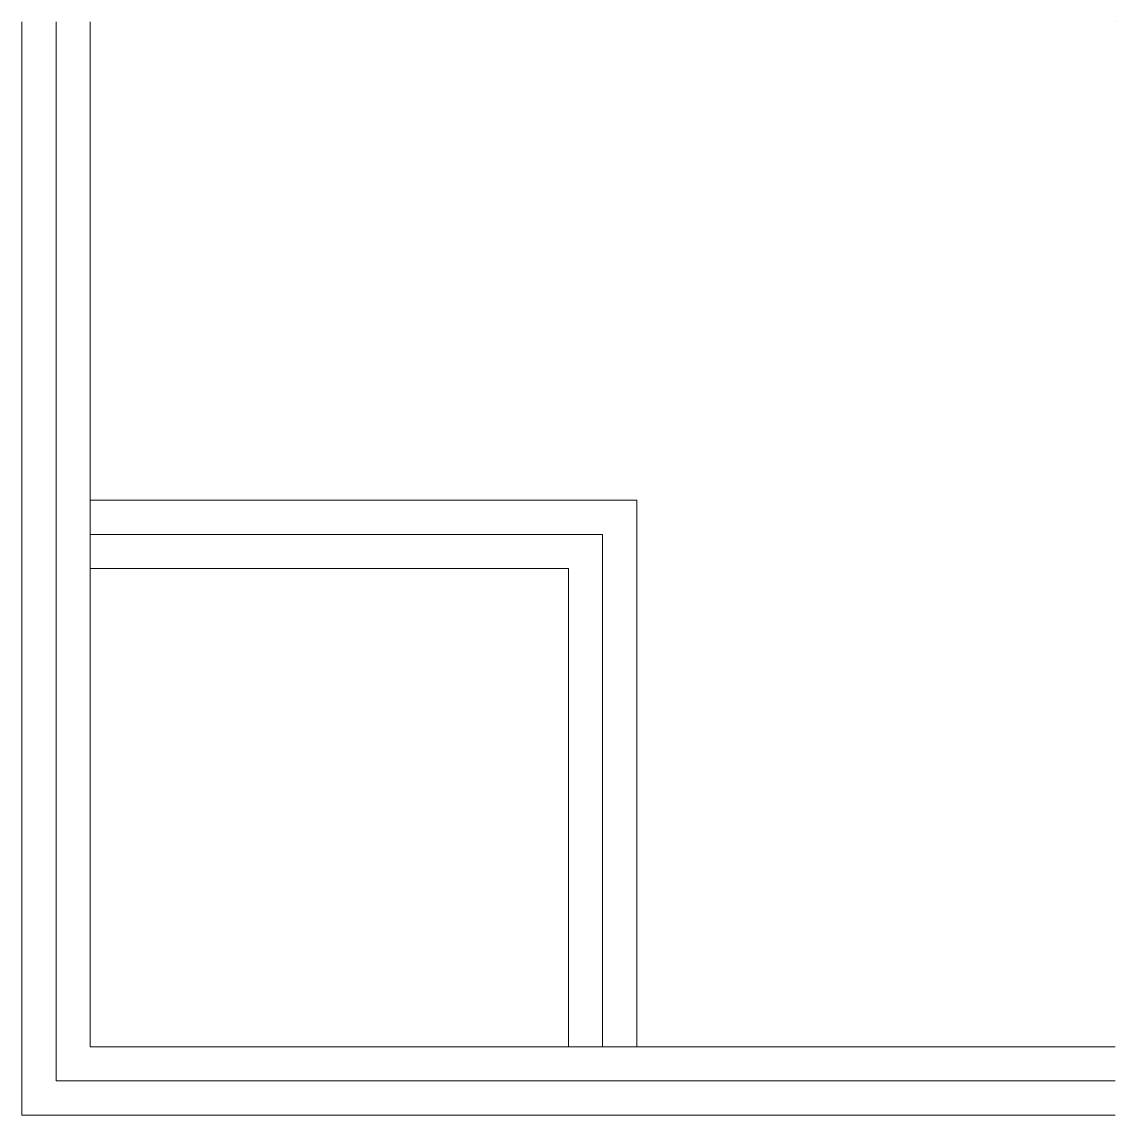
# Model space of a CAD drawing. Extents: x -4 to 4, y -4 to 4.
import ezdxf

# ---------------------------------------------------------------- set-up
doc = ezdxf.new("R2010")
doc.units = 0
doc.header["$MEASUREMENT"] = 0
doc.layers.add('perpendicular', color=7, linetype='Continuous')

msp = doc.modelspace()

# ---------------------------------------------------------------- linework, layer by layer
at = {"layer": 'perpendicular', "color": 30, "lineweight": 18, "true_color": 0xfe8831}
for points in [[(4, -4), (-4, -4), (-4, 4)], [(4, -3.75), (-3.75, -3.75), (-3.75, 4)], [(4, -3.5), (-3.5, -3.5), (-3.5, 4)], [(4, 4), (4, 4)], [(-3.5, 0.5), (0.5, 0.5), (0.5, -3.5)], [(-3.5, 0.25), (0.25, 0.25), (0.25, -3.5)], [(-3.5, 0), (0, 0), (0, -3.5)]]:
    msp.add_lwpolyline(points, dxfattribs=at)

doc.saveas('drawing.dxf')
